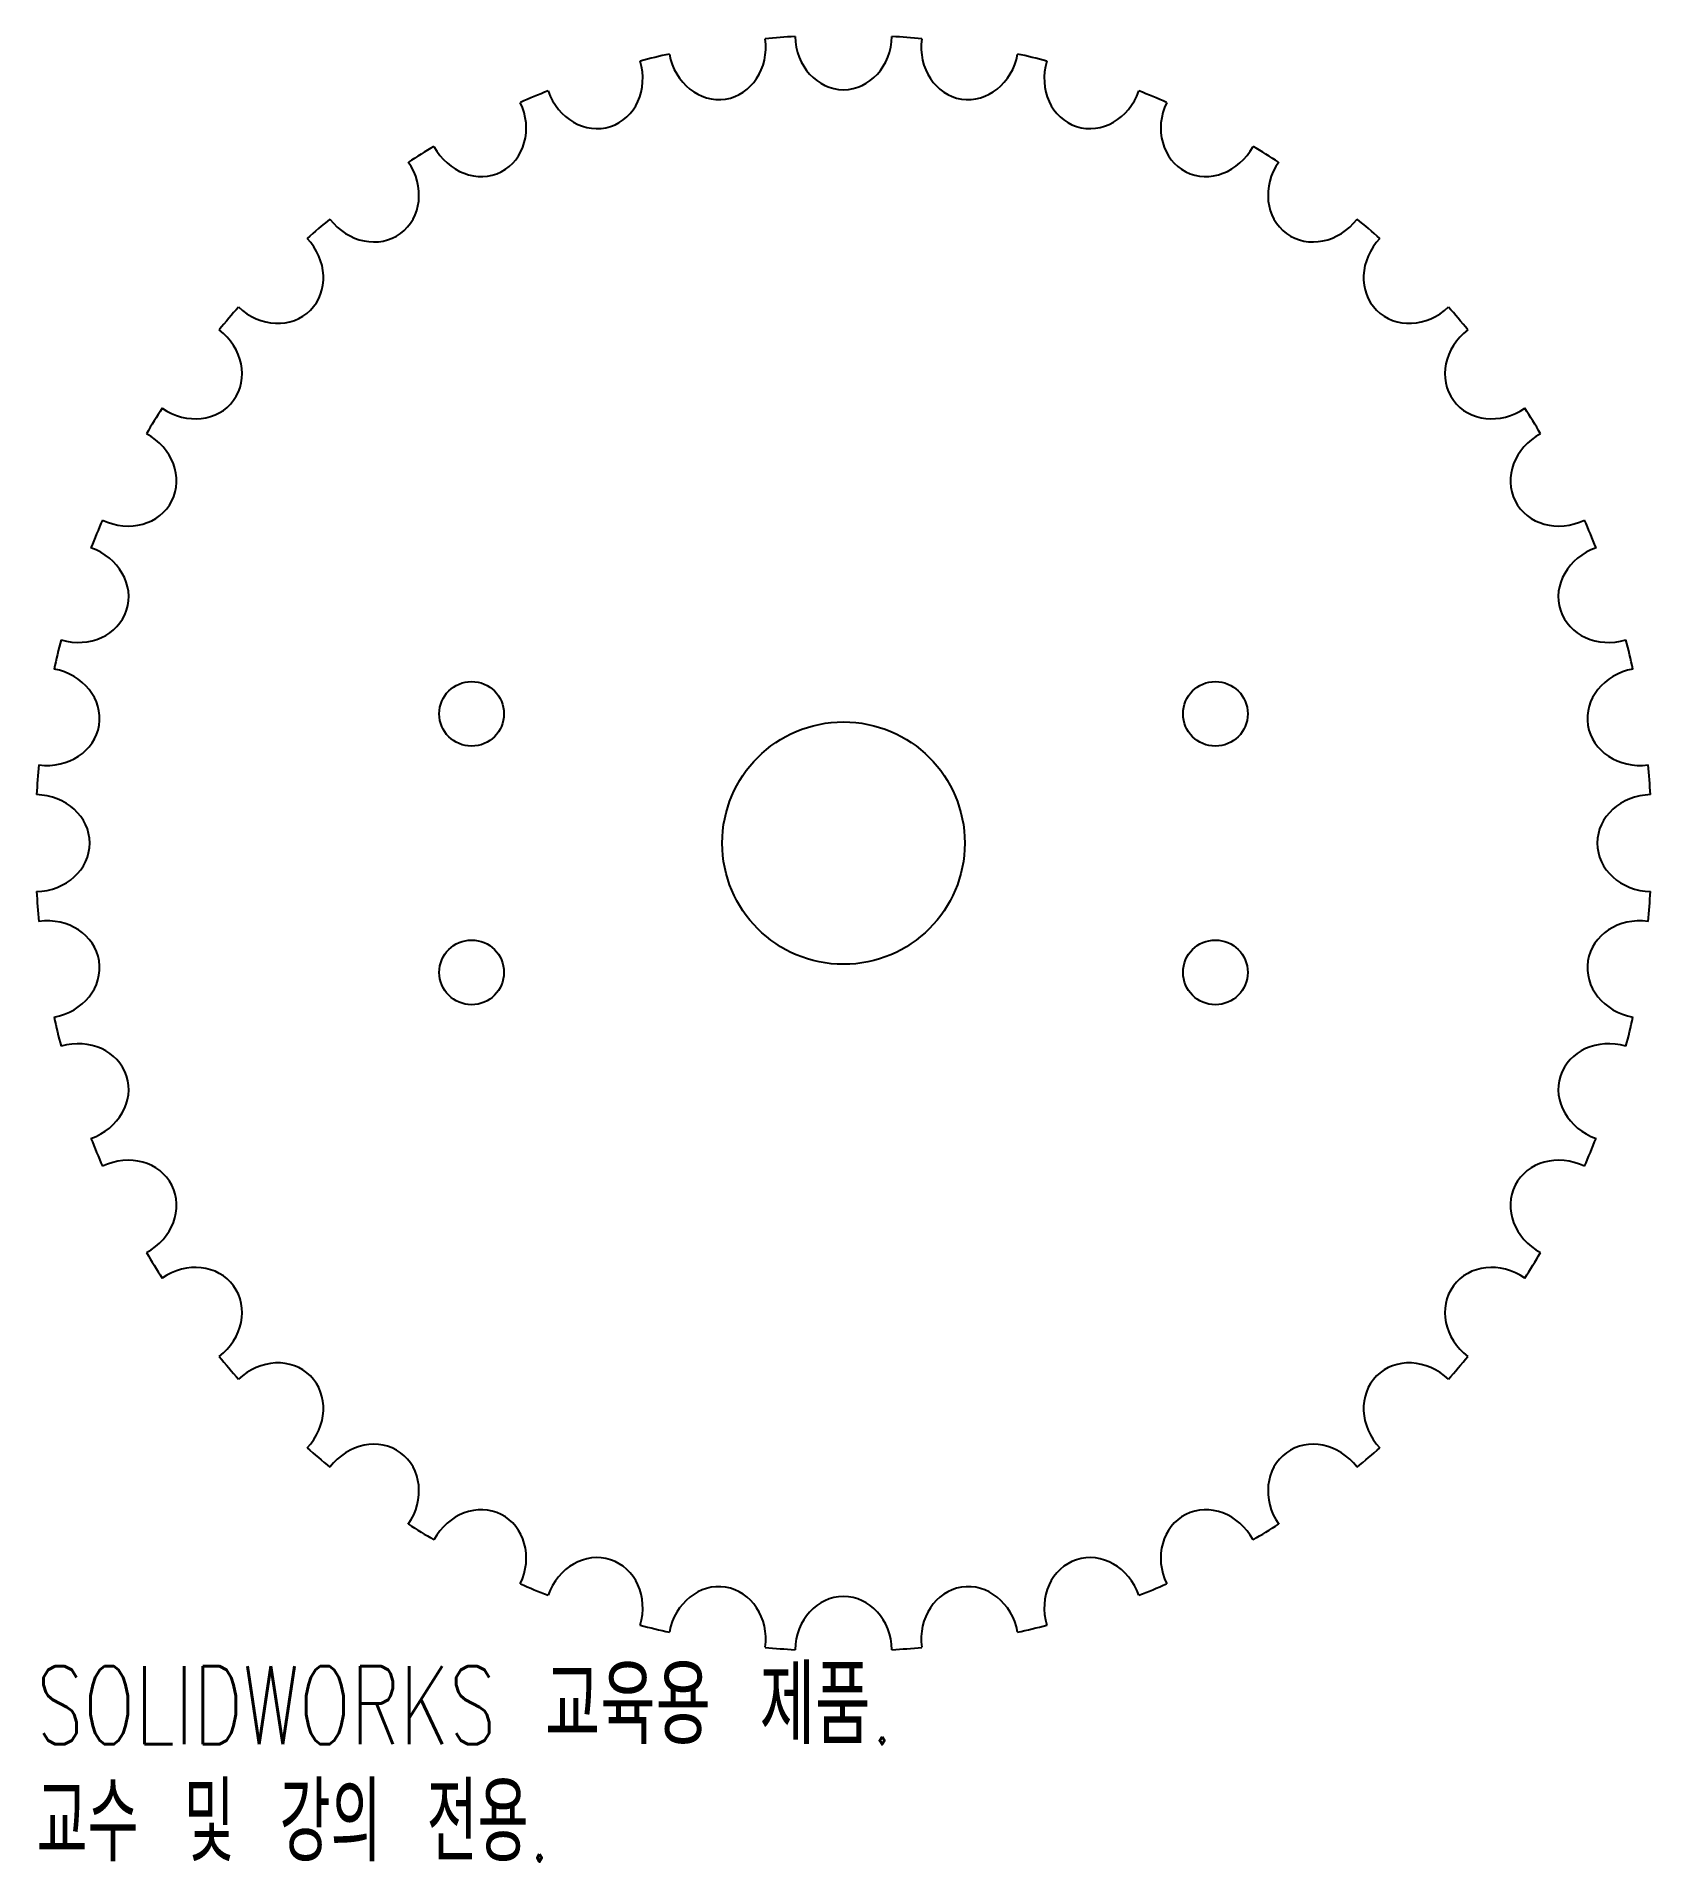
# Model space of a CAD drawing. Header units: millimetres. Extents: x -50 to 50, y -63 to 50.
import ezdxf

# ---------------------------------------------------------------- set-up
doc = ezdxf.new("R2010")
doc.units = ezdxf.units.MM
doc.styles.add('SLDTEXTSTYLE0', font='TXT', dxfattribs={"width": 0.7, "bigfont": 'bigfont'})
doc.styles.add('SLDTEXTSTYLE1', font='TXT', dxfattribs={"width": 0.645455, "bigfont": 'bigfont'})

msp = doc.modelspace()

# ---------------------------------------------------------------- linework, layer by layer
at = {"color": 7, "linetype": 'Continuous', "lineweight": 25}
for centre, radius in [((-23, 8), 2), ((23, 8), 2), ((0, 0), 7.5), ((-23, -8), 2), ((23, -8), 2)]:
    msp.add_circle(centre, radius, dxfattribs=at)
for start, end in [(93.4386, 95.5614), (84.4386, 86.5614), (102.4386, 104.5614), (75.4386, 77.5614), (111.4386, 113.5614), (66.4386, 68.5614), (120.4386, 122.5614), (57.4386, 59.5614), (129.4386, 131.5614), (48.4386, 50.5614), (138.4386, 140.5614), (39.4386, 41.5614), (147.4386, 149.5614), (30.4386, 32.5614), (156.4386, 158.5614), (21.4386, 23.5614), (165.4386, 167.5614), (12.4386, 14.5614), (174.4386, 176.5614), (3.4386, 5.5614), (183.4386, 185.5614), (354.4386, 356.5614), (192.4386, 194.5614), (345.4386, 347.5614), (201.4386, 203.5614), (336.4386, 338.5614), (210.4386, 212.5614), (327.4386, 329.5614), (219.4386, 221.5614), (318.4386, 320.5614), (228.4386, 230.5614), (309.4386, 311.5614), (237.4386, 239.5614), (300.4386, 302.5614), (246.4386, 248.5614), (291.4386, 293.5614), (255.4386, 257.5614), (282.4386, 284.5614), (264.4386, 266.5614), (273.4386, 275.5614)]:
    msp.add_arc((0, 0), 50, start, end, dxfattribs=at)
for centre, major_axis in [((-7.82, 49.38), (0.53, -3.34)), ((0, 50), (0, -3.38)), ((7.82, 49.38), (-0.53, -3.34)), ((-15.45, 47.55), (1.04, -3.21)), ((15.45, 47.55), (-1.04, -3.21)), ((-22.7, 44.55), (1.53, -3.01)), ((22.7, 44.55), (-1.53, -3.01)), ((-29.39, 40.45), (1.99, -2.73)), ((29.39, 40.45), (-1.99, -2.73)), ((-35.36, 35.36), (2.39, -2.39)), ((35.36, 35.36), (-2.39, -2.39)), ((-40.45, 29.39), (2.73, -1.99)), ((40.45, 29.39), (-2.73, -1.99)), ((-44.55, 22.7), (3.01, -1.53)), ((44.55, 22.7), (-3.01, -1.53)), ((-47.55, 15.45), (3.21, -1.04)), ((47.55, 15.45), (-3.21, -1.04)), ((-49.38, 7.82), (3.34, -0.53)), ((49.38, 7.82), (-3.34, -0.53)), ((-50, 0), (3.38, 0)), ((50, 0), (-3.38, 0)), ((-49.38, -7.82), (3.34, 0.53)), ((49.38, -7.82), (-3.34, 0.53)), ((-47.55, -15.45), (3.21, 1.04)), ((47.55, -15.45), (-3.21, 1.04)), ((-44.55, -22.7), (3.01, 1.53)), ((44.55, -22.7), (-3.01, 1.53)), ((-40.45, -29.39), (2.73, 1.99)), ((40.45, -29.39), (-2.73, 1.99)), ((-35.36, -35.36), (2.39, 2.39)), ((35.36, -35.36), (-2.39, 2.39)), ((-29.39, -40.45), (1.99, 2.73)), ((29.39, -40.45), (-1.99, 2.73)), ((-22.7, -44.55), (1.53, 3.01)), ((22.7, -44.55), (-1.53, 3.01)), ((-15.45, -47.55), (1.04, 3.21)), ((15.45, -47.55), (-1.04, 3.21)), ((-7.82, -49.38), (0.53, 3.34)), ((7.82, -49.38), (-0.53, 3.34)), ((0, -50), (0, 3.38))]:
    msp.add_ellipse(centre, major_axis=major_axis, ratio=0.887574, start_param=4.739024, end_param=7.827346, dxfattribs=at)

# ---------------------------------------------------------------- texts
at = {"color": 7, "linetype": 'Continuous', "char_height": 4.8336, "attachment_point": 1}
for s, insert, style in [('SOLIDWORKS 교육용 제품.', (-49.91, -50.93), 'SLDTEXTSTYLE0'), ('교수 및 강의 전용.', (-49.91, -58.18), 'SLDTEXTSTYLE1')]:
    msp.add_mtext(s, dxfattribs=dict(at, insert=insert, style=style))

doc.saveas('drawing.dxf')
